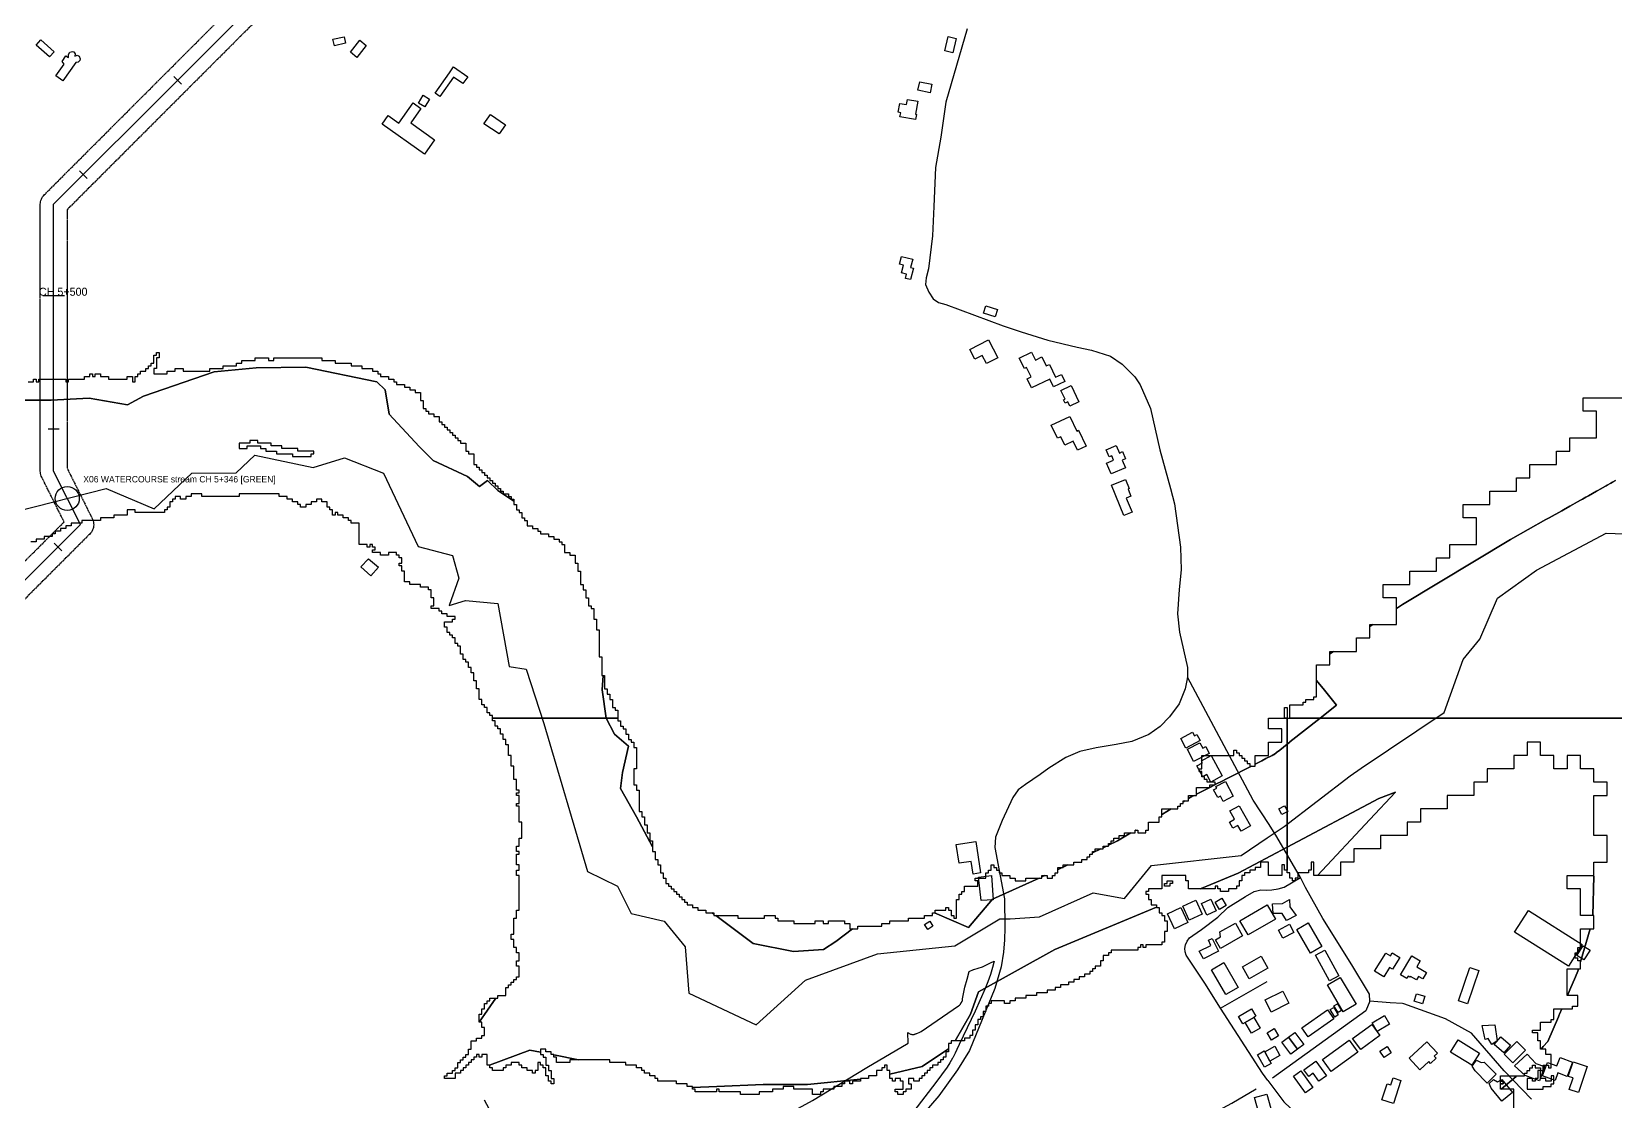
# Model space of a CAD drawing. Header units: metres. Extents: x 553506 to 563855, y 142925 to 150243.
# Drawn here: x 556059 to 557246, y 146713 to 147514 of the extents above; entities that cross this region are included whole.
import ezdxf

# ---------------------------------------------------------------- set-up
doc = ezdxf.new("R2010")
doc.units = ezdxf.units.M
doc.linetypes.add('DASHED', pattern=[1.524, 1.27, -0.254])
for name, color, linetype in [('C-ANCIENT_WOODLAND', 94, 'Continuous'), ('C-BUILDINGS', 8, 'Continuous'), ('C-FLOOD_ZONE_3', 150, 'Continuous'), ('C-ROADS', 33, 'Continuous'), ('C-WATERWAYS', 5, 'Continuous'), ('E-132KV-UGC-CHAINAGE', 7, 'Continuous'), ('E-132KV-UGC-CROSSINGS', 6, 'Continuous'), ('E-132KV-UGC-ROUTE', 1, 'Continuous'), ('E-132KV-UGC-SWATHE', 4, 'DASHED')]:
    doc.layers.add(name, color=color, linetype=linetype)

msp = doc.modelspace()

# ---------------------------------------------------------------- linework, layer by layer
at = {"layer": 'C-ANCIENT_WOODLAND'}
msp.add_lwpolyline([(556601.51, 146690.06), (556644.07, 146713.46), (556684.77, 146738.16), (556715.77, 146756.46), (556715.37, 146764.26), (556715.67, 146764.06), (556717.47, 146763.16), (556717.67, 146763.16), (556718.07, 146763.06), (556718.57, 146762.96), (556720.27, 146762.96), (556720.67, 146763.06), (556721.07, 146763.26), (556721.57, 146763.36), (556721.97, 146763.56), (556722.17, 146763.56), (556724.37, 146764.56), (556725.37, 146765.06), (556753.47, 146784.36), (556753.67, 146784.46), (556753.97, 146784.66), (556754.17, 146784.76), (556754.37, 146784.96), (556754.57, 146785.06), (556754.77, 146785.36), (556754.97, 146785.56), (556755.07, 146785.76), (556755.17, 146786.06), (556755.27, 146786.26), (556755.47, 146786.56), (556755.57, 146786.66), (556756.17, 146787.66), (556756.27, 146787.96), (556756.37, 146788.36), (556756.47, 146788.66), (556756.57, 146789.06), (556756.57, 146789.66), (556756.97, 146792.16), (556757.17, 146793.36), (556757.67, 146795.86), (556758.27, 146798.26), (556759.87, 146804.36), (556761.37, 146810.16), (556764.67, 146811.46), (556764.97, 146811.56), (556768.27, 146812.56), (556771.37, 146813.56), (556773.37, 146814.46), (556775.37, 146815.46), (556777.47, 146816.46), (556780.27, 146817.76), (556779.07, 146813.16), (556777.37, 146807.76), (556775.47, 146802.46), (556773.37, 146797.26), (556765.87, 146780.36), (556753.87, 146755.36), (556752.27, 146751.66), (556752.27, 146751.66), (556750.87, 146748.86), (556749.17, 146745.36), (556748.97, 146745.16), (556747.07, 146741.76), (556744.97, 146738.46), (556736.57, 146726.96), (556720.07, 146705.46)], dxfattribs=at)
at = {"layer": 'C-BUILDINGS'}
for points in [[(556285.4879, 147503.8366), (556284.4303, 147508.7236), (556292.7656, 147510.5131), (556293.8229, 147505.6372), (556285.4879, 147503.8366)], [(556749.1572, 147498.5548), (556743.2842, 147499.9338), (556745.829, 147510.707), (556751.7093, 147509.3172), (556749.1572, 147498.5548)], [(556065.2994, 147508.1936), (556075.3225, 147499.3051), (556071.9149, 147495.4843), (556061.8921, 147504.3617), (556065.2994, 147508.1936)], [(556082.9503, 147490.099), (556081.3917, 147491.9214), (556084.1857, 147496.3802), (556086.174, 147495.1385), (556086.036, 147497.1487), (556087.1781, 147498.9085), (556089.0388, 147499.5661), (556090.1725, 147499.3), (556091.1142, 147497.7594), (556090.9455, 147495.9513), (556092.7246, 147496.7621), (556094.1725, 147496.0493), (556094.9787, 147494.1373), (556094.6448, 147492.7025), (556093.2516, 147491.614), (556091.5448, 147491.1838), (556081.8203, 147477.5884), (556076.6395, 147481.2707), (556082.9503, 147490.099)], [(556302.3448, 147495.0897), (556297.4746, 147498.9036), (556304.5768, 147507.9009), (556309.44, 147504.0868), (556302.3448, 147495.0897)], [(556381.9188, 147475.4416), (556374.9184, 147480.3259), (556364.6859, 147465.7574), (556361.0073, 147468.3165), (556371.7358, 147483.5901), (556374.805, 147487.9573), (556385.4769, 147480.5138), (556381.9188, 147475.4416)], [(556732.123, 147468.6306), (556723.0668, 147470.5357), (556724.4178, 147476.8985), (556733.474, 147474.9934), (556732.123, 147468.6306)], [(556353.2292, 147458.0965), (556348.6345, 147460.8949), (556352.171, 147466.6786), (556356.7727, 147463.8805), (556353.2292, 147458.0965)], [(556721.269, 147452.462), (556721.9084, 147452.3591), (556721.2704, 147448.5221), (556709.5989, 147450.4365), (556710.1299, 147453.658), (556708.3522, 147453.9488), (556709.4558, 147460.6269), (556714.5289, 147459.8022), (556715.1487, 147463.5496), (556722.8851, 147462.2831), (556721.269, 147452.462)], [(556325.7653, 147451.4732), (556333.7173, 147445.8722), (556344.5035, 147461.0919), (556350.4125, 147456.9201), (556342.7165, 147446.0682), (556360.6575, 147433.4146), (556353.0086, 147422.6198), (556321.2, 147445.035), (556325.7653, 147451.4732)], [(556408.9509, 147437.6895), (556397.6787, 147445.3262), (556402.4439, 147452.316), (556413.7161, 147444.6793), (556408.9509, 147437.6895)], [(556719.6292, 147337.0868), (556717.52, 147328.5306), (556713.7653, 147329.4511), (556714.5495, 147332.6247), (556710.668, 147333.5747), (556712.1371, 147339.5071), (556709.284, 147340.2103), (556710.7026, 147345.963), (556719.1701, 147343.8841), (556717.6074, 147337.5816), (556719.6292, 147337.0868)], [(556780.8823, 147300.7145), (556772.3122, 147303.4023), (556774.0592, 147308.9314), (556782.6296, 147306.2325), (556780.8823, 147300.7145)], [(556783.0287, 147270.0177), (556774.4034, 147265.5809), (556771.1716, 147271.815), (556765.6096, 147268.9519), (556761.887, 147276.1505), (556776.0741, 147283.4615), (556783.0287, 147270.0177)], [(556815.9149, 147270.5875), (556819.1613, 147263.8752), (556821.6351, 147265.0637), (556826.277, 147255.467), (556830.6317, 147257.5699), (556833.1763, 147252.3165), (556824.8387, 147248.3001), (556822.0626, 147254.0362), (556808.2195, 147247.3699), (556804.9135, 147254.2027), (556807.9593, 147255.6646), (556804.5044, 147262.7934), (556802.8507, 147261.9973), (556799.0821, 147269.7843), (556808.2327, 147274.1927), (556811.0984, 147268.2702), (556815.9149, 147270.5875)], [(556843.8296, 147237.0491), (556837.0503, 147233.7481), (556835.4773, 147236.9499), (556833.3623, 147235.9171), (556832.1247, 147238.4391), (556833.3507, 147239.0442), (556830.1817, 147245.5139), (556837.8495, 147249.2538), (556843.8296, 147237.0491)], [(556842.145, 147215.0501), (556843.4954, 147215.7034), (556849.2146, 147203.8024), (556842.7918, 147200.7348), (556839.4917, 147207.6012), (556833.2205, 147204.6051), (556830.2269, 147210.8242), (556827.7457, 147209.6466), (556823.0272, 147219.4636), (556836.8441, 147226.0735), (556842.145, 147215.0501)], [(556874.0891, 147198.6298), (556876.4768, 147199.6599), (556878.8031, 147194.2329), (556876.2354, 147193.1417), (556878.6216, 147187.583), (556867.8686, 147182.9808), (556864.3915, 147191.0661), (556869.7403, 147193.3551), (556868.3782, 147196.5189), (556866.5491, 147195.7396), (556864.2455, 147201.1117), (556871.6652, 147204.2764), (556874.0891, 147198.6298)], [(556879.2731, 147164.8761), (556883.6643, 147154.3369), (556877.5401, 147151.7904), (556868.1091, 147174.4183), (556878.7285, 147178.8161), (556881.5732, 147171.9803), (556880.6271, 147171.5953), (556882.8152, 147166.3421), (556879.2731, 147164.8761)], [(556312.8549, 147106.7091), (556305.4392, 147113.2836), (556311.1609, 147119.412), (556318.6032, 147113.1165), (556312.8549, 147106.7091)], [(556930.3331, 146986.6475), (556932.2456, 146987.6742), (556934.7072, 146983.0861), (556924.0293, 146977.3843), (556920.107, 146984.6991), (556928.8723, 146989.3742), (556930.3331, 146986.6475)], [(556936.5723, 146977.4224), (556938.8376, 146978.5712), (556941.4873, 146973.321), (556929.8006, 146967.4549), (556925.1422, 146976.6615), (556934.5628, 146981.4011), (556936.5723, 146977.4224)], [(556935.6215, 146968.0333), (556942.8933, 146971.9283), (556951.1433, 146956.6211), (556942.6194, 146952.0535), (556939.625, 146957.6047), (556936.5705, 146955.9644), (556932.1599, 146964.1547), (556936.4664, 146966.4676), (556935.6215, 146968.0333)], [(556959.4588, 146941.4606), (556952.0605, 146937.584), (556949.9902, 146941.494), (556947.836, 146940.3709), (556944.8078, 146946.1103), (556947.2168, 146947.3637), (556946.4967, 146948.7329), (556953.6472, 146952.4794), (556959.4588, 146941.4606)], [(556972.4592, 146919.2089), (556965.4265, 146915.2656), (556963.0166, 146919.5326), (556959.208, 146917.4017), (556956.6126, 146922.0192), (556960.4073, 146924.1496), (556956.91, 146930.3643), (556963.9636, 146934.3083), (556972.4592, 146919.2089)], [(556996.022, 146927.7197), (556993.6837, 146931.9331), (556998.0021, 146934.3133), (557000.3335, 146930.0996), (556996.022, 146927.7197)], [(556762.9841, 146892.5905), (556753.8659, 146891.2216), (556751.7531, 146905.2361), (556766.565, 146907.4576), (556770.0996, 146883.9707), (556764.4129, 146883.1183), (556762.9841, 146892.5905)], [(556778.1356, 146882.079), (556779.5161, 146863.8797), (556770.6007, 146863.1958), (556768.3563, 146880.8346), (556778.1356, 146882.079)], [(556915.5006, 146842.0212), (556910.2002, 146853.2449), (556920.2508, 146857.9703), (556925.5516, 146846.7355), (556915.5006, 146842.0212)], [(556926.4722, 146848.6445), (556921.6699, 146859.1266), (556931.5041, 146863.6118), (556936.3065, 146853.1297), (556926.4722, 146848.6445)], [(556939.748, 146852.4001), (556935.7726, 146860.9931), (556942.6957, 146864.1762), (556946.6712, 146855.5832), (556939.748, 146852.4001)], [(556954.1115, 146859.461), (556949.2145, 146856.5623), (556945.9426, 146862.0383), (556950.8393, 146864.9481), (556954.1115, 146859.461)], [(556970.6554, 146837.4957), (556964.4947, 146848.0364), (556984.9892, 146859.948), (556991.1499, 146849.4073), (556970.6554, 146837.4957)], [(557006.5672, 146851.9597), (556999.5445, 146848.3728), (556996.2015, 146853.6574), (556989.4601, 146853.4514), (556988.8526, 146860.745), (556996.3597, 146861.0634), (557001.6675, 146864.0192), (557001.9356, 146858.4514), (557006.5672, 146851.9597)], [(556734.2371, 146844.0453), (556730.4501, 146841.6593), (556728.1132, 146845.3721), (556731.8936, 146847.7467), (556734.2371, 146844.0453)], [(556949.8703, 146827.3114), (556946.1343, 146833.7861), (556949.9826, 146835.996), (556949.4839, 146839.7314), (556961.0839, 146846.3852), (556966.5626, 146836.8809), (556949.8703, 146827.3114)], [(556996.7779, 146835.0217), (556993.4946, 146841.0983), (557001.6398, 146845.4763), (557004.9228, 146839.4108), (556996.7779, 146835.0217)], [(557017.4316, 146823.8777), (557007.143, 146841.5822), (557015.725, 146846.5412), (557026.0133, 146828.8478), (557017.4316, 146823.8777)], [(557210.9344, 146814.0578), (557170.5122, 146839.6101), (557180.806, 146855.8071), (557221.2285, 146830.2437), (557210.9344, 146814.0578)], [(556937.0807, 146819.5418), (556933.8209, 146825.3076), (556942.8066, 146829.6444), (556940.8427, 146833.502), (556943.5901, 146834.8992), (556948.47, 146825.3099), (556937.0807, 146819.5418)], [(556971.4846, 146804.6329), (556966.3721, 146813.5919), (556980.3253, 146821.4973), (556985.4309, 146812.5381), (556971.4846, 146804.6329)], [(557031.7757, 146803.2032), (557021.2739, 146822.3925), (557028.1451, 146826.1306), (557038.6403, 146806.93), (557031.7757, 146803.2032)], [(557077.2978, 146821.701), (557078.764, 146824.0608), (557084.3801, 146820.5931), (557078.8752, 146811.7325), (557076.7872, 146813.0154), (557072.4949, 146806.1173), (557065.5033, 146810.4334), (557073.827, 146823.8431), (557077.2978, 146821.701)], [(557099.711, 146817.9678), (557097.0715, 146813.502), (557104.3702, 146809.2066), (557101.6376, 146804.5821), (557098.476, 146806.4443), (557096.8667, 146803.7351), (557092.3735, 146806.3801), (557092.008, 146805.7568), (557090.7477, 146806.4973), (557089.7305, 146804.7745), (557084.9099, 146807.6099), (557093.2879, 146821.7558), (557099.711, 146817.9678)], [(557222.3921, 146818.7267), (557217.2347, 146822.0524), (557221.969, 146829.3537), (557227.126, 146826.039), (557222.3921, 146818.7267)], [(556953.968, 146792.7456), (556943.0828, 146811.4447), (556952.3723, 146816.8259), (556963.2644, 146798.1269), (556953.968, 146792.7456)], [(557143.7378, 146810.8112), (557135.2045, 146785.7422), (557128.4075, 146788.0385), (557136.9408, 146813.1075), (557143.7378, 146810.8112)], [(557030.168, 146799.9821), (557039.7569, 146805.6285), (557051.6274, 146785.5907), (557042.0457, 146779.9334), (557030.168, 146799.9821)], [(556987.8949, 146779.7254), (556983.3542, 146788.7352), (556996.7496, 146795.4439), (557001.2831, 146786.445), (556987.8949, 146779.7254)], [(557038.0727, 146779.2888), (557034.9284, 146784.2456), (557037.5694, 146785.9179), (557040.7137, 146780.9611), (557038.0727, 146779.2888)], [(557101.4348, 146785.8336), (557095.1955, 146787.724), (557096.9367, 146793.4423), (557103.1755, 146791.5629), (557101.4348, 146785.8336)], [(556966.7611, 146770.8771), (556963.4864, 146776.442), (556973.2687, 146782.1722), (556976.5504, 146776.6075), (556974.8381, 146775.6648), (556968.3501, 146771.7381), (556966.7611, 146770.8771)], [(556968.3501, 146771.7381), (556974.8381, 146775.6648), (556979.6829, 146767.6882), (556973.1949, 146763.7615), (556968.3501, 146771.7381)], [(557030.2433, 146781.2755), (557034.908, 146774.6178), (557015.6767, 146761.1753), (557011.005, 146767.8328), (557030.2433, 146781.2755)], [(557035.5805, 146775.9517), (557032.2062, 146781.5692), (557034.8842, 146783.1758), (557038.2584, 146777.5583), (557035.5805, 146775.9517)], [(557067.3605, 146765.237), (557063.5761, 146771.6878), (557072.8159, 146777.0899), (557076.6076, 146770.6282), (557067.3605, 146765.237)], [(556984.9437, 146764.1761), (556990.2591, 146767.3435), (556993.5235, 146761.8896), (556988.208, 146758.7222), (556984.9437, 146764.1761)], [(557012.5257, 146755.3695), (557007.766, 146751.8629), (557001.0342, 146760.9505), (557005.7799, 146764.4566), (557012.5257, 146755.3695)], [(557055.1485, 146751.6083), (557049.0146, 146759.8904), (557063.3001, 146770.4217), (557069.434, 146762.1396), (557055.1485, 146751.6083)], [(557153.3107, 146755.2554), (557150.6672, 146759.8378), (557148.299, 146759.0754), (557146.2647, 146769.5752), (557155.5875, 146770.2054), (557157.3178, 146758.216), (557153.3107, 146755.2554)], [(556987.0341, 146742.9045), (556987.9886, 146741.1863), (556982.8802, 146738.3368), (556977.6293, 146747.7034), (556982.7374, 146750.5639), (556983.1144, 146749.8965), (556987.0341, 146742.9045)], [(556994.5465, 146747.1741), (556987.0341, 146742.9045), (556983.1144, 146749.8965), (556990.5646, 146754.142), (556994.5465, 146747.1741)], [(557002.6439, 146748.0893), (556995.9121, 146757.1768), (557001.0342, 146760.9505), (557007.766, 146751.8629), (557002.6439, 146748.0893)], [(557033.0063, 146735.0272), (557026.3952, 146744.0516), (557046.4029, 146758.6309), (557053.014, 146749.6065), (557033.0063, 146735.0272)], [(557072.5733, 146745.6858), (557069.4756, 146750.4881), (557074.8387, 146753.9242), (557077.9294, 146749.1216), (557072.5733, 146745.6858)], [(557110.1528, 146746.5565), (557111.5846, 146745.0088), (557107.4357, 146741.198), (557106.0757, 146742.6811), (557099.3421, 146736.4986), (557091.4451, 146745.0385), (557104.7623, 146757.2765), (557112.5875, 146748.8012), (557110.1528, 146746.5565)], [(557138.3226, 146739.8053), (557122.4534, 146749.7373), (557128.2488, 146758.9296), (557144.1111, 146748.9974), (557138.3226, 146739.8053)], [(557162.286, 146749.186), (557155.1852, 146755.4685), (557160.2487, 146761.1548), (557167.3422, 146754.8832), (557162.286, 146749.186)], [(557169.245, 146741.597), (557162.7123, 146748.0527), (557172.101, 146757.4996), (557178.6341, 146751.0328), (557169.245, 146741.597)], [(557023.7422, 146727.8994), (557019.3776, 146733.8873), (557016.0664, 146731.4934), (557012.4101, 146736.5013), (557021.3649, 146742.9964), (557029.3928, 146732.0008), (557023.7422, 146727.8994)], [(557150.0238, 146726.4626), (557140.8937, 146735.5322), (557138.6567, 146739.17), (557142.0202, 146743.5133), (557145.2904, 146741.9884), (557147.597, 146742.2481), (557156.7201, 146733.1782), (557150.0238, 146726.4626)], [(557192.8785, 146738.9032), (557189.1322, 146728.1041), (557178.2879, 146732.1797), (557170.4665, 146739.3862), (557179.876, 146748.1548), (557186.5132, 146741.2571), (557192.8785, 146738.9032)], [(557204.5207, 146745.5476), (557213.8137, 146742.1258), (557209.8804, 146731.4991), (557202.9709, 146734.0367), (557200.9304, 146728.5096), (557191.4607, 146731.9928), (557195.1616, 146741.9892), (557202.2411, 146739.3788), (557204.5207, 146745.5476)], [(557218.2917, 146719.4136), (557211.4327, 146721.6746), (557214.2878, 146730.2872), (557210.6994, 146731.4685), (557214.3358, 146742.4312), (557224.7905, 146738.9781), (557218.2917, 146719.4136)], [(557013.7788, 146719.1697), (557004.6328, 146731.745), (557010.0852, 146735.6957), (557019.2312, 146723.1204), (557013.7788, 146719.1697)], [(557079.7002, 146711.1012), (557070.923, 146713.8936), (557074.7981, 146725.9764), (557077.6367, 146725.0726), (557079.3094, 146730.2879), (557085.2409, 146728.3992), (557079.7002, 146711.1012)], [(557160.9001, 146712.8832), (557152.9246, 146722.6114), (557151.4285, 146726.2607), (557154.7433, 146729.2224), (557157.7552, 146727.4559), (557160.8863, 146729.1098), (557168.8617, 146719.3816), (557160.9001, 146712.8832)], [(556987.6348, 146707.4527), (556978.4049, 146704.9225), (556975.4543, 146715.6726), (556984.6841, 146718.2028), (556987.6348, 146707.4527)]]:
    msp.add_lwpolyline(points, close=True, dxfattribs=at)
at = {"layer": 'C-FLOOD_ZONE_3'}
for points in [[(556056, 147252), (556060, 147252), (556060, 147254), (556062, 147254), (556062, 147252), (556064, 147252), (556064, 147254), (556084, 147254), (556084, 147252), (556086, 147252), (556086, 147252), (556086, 147254), (556098, 147254), (556098, 147256), (556102, 147256), (556102, 147258), (556104, 147258), (556104, 147256), (556106, 147256), (556106, 147258), (556110, 147258), (556110, 147256), (556116, 147256), (556116, 147254), (556130, 147254), (556130, 147256), (556132, 147256), (556134, 147256), (556134, 147252), (556136, 147252), (556136, 147256), (556138, 147256), (556138, 147258), (556140, 147258), (556140, 147260), (556142, 147260), (556144, 147260), (556144, 147262), (556146, 147262), (556146, 147264), (556148, 147264), (556148, 147266), (556150, 147266), (556150, 147268), (556150, 147272), (556152, 147272), (556152, 147274), (556154, 147274), (556154, 147270), (556152, 147270), (556152, 147268), (556152, 147266), (556152, 147264), (556152, 147262), (556150, 147262), (556150, 147258), (556160, 147258), (556160, 147260), (556166, 147260), (556166, 147262), (556172, 147262), (556172, 147260), (556192, 147260), (556192, 147262), (556198, 147262), (556202, 147262), (556202, 147264), (556204, 147264), (556212, 147264), (556212, 147266), (556216, 147266), (556216, 147268), (556226, 147268), (556226, 147270), (556236, 147270), (556236, 147268), (556240, 147268), (556240, 147270), (556262, 147270), (556276, 147270), (556276, 147268), (556278, 147268), (556286, 147268), (556286, 147266), (556290, 147266), (556298, 147266), (556298, 147264), (556302, 147264), (556306, 147264), (556306, 147262), (556314, 147262), (556314, 147260), (556318, 147260), (556318, 147258), (556320, 147258), (556320, 147256), (556324, 147256), (556326, 147256), (556326, 147254), (556328, 147254), (556330, 147254), (556330, 147252), (556332, 147252), (556332, 147250), (556338, 147250), (556338, 147248), (556342, 147248), (556342, 147246), (556346, 147246), (556346, 147244), (556350, 147244), (556350, 147238), (556352, 147238), (556352, 147236), (556352, 147232), (556354, 147232), (556354, 147230), (556356, 147230), (556356, 147228), (556360, 147228), (556360, 147226), (556362, 147226), (556364, 147226), (556364, 147224), (556364, 147222), (556366, 147222), (556366, 147220), (556368, 147220), (556368, 147218), (556370, 147218), (556370, 147216), (556372, 147216), (556372, 147214), (556374, 147214), (556374, 147212), (556376, 147212), (556376, 147210), (556378, 147210), (556378, 147208), (556380, 147208), (556380, 147206), (556382, 147206), (556384, 147206), (556384, 147204), (556384, 147200), (556386, 147200), (556386, 147198), (556390, 147198), (556390, 147192), (556390, 147190), (556392, 147190), (556392, 147188), (556394, 147188), (556394, 147186), (556396, 147186), (556396, 147184), (556398, 147184), (556398, 147182), (556400, 147182), (556400, 147180), (556402, 147180), (556402, 147178), (556404, 147178), (556404, 147176), (556406, 147176), (556406, 147174), (556408, 147174), (556408, 147172), (556410, 147172), (556410, 147170), (556412, 147170), (556412, 147168), (556416, 147168), (556416, 147166), (556418, 147166), (556418, 147164), (556420, 147164), (556420, 147162.6198), (556407.94, 147170.42), (556400.4, 147177.97), (556394.37, 147173.44), (556385.32, 147180.99), (556359.67, 147193.06), (556349.11, 147203.61), (556326.48, 147227.76), (556323.46, 147245.85), (556317.43, 147251.89), (556264.17, 147262.94), (556226.91, 147262.45), (556195.24, 147259.44), (556142.44, 147241.33), (556130.47, 147234.66), (556101.71, 147239.82), (556073.04, 147238.31), (556032.31, 147238.31)], [(556032.31, 147238.31), (556073.04, 147238.31), (556101.71, 147239.82), (556130.47, 147234.66), (556142.44, 147241.33), (556195.24, 147259.44), (556226.91, 147262.45), (556264.17, 147262.94), (556317.43, 147251.89), (556323.46, 147245.85), (556326.48, 147227.76), (556349.11, 147203.61), (556359.67, 147193.06), (556385.32, 147180.99), (556394.37, 147173.44), (556400.4, 147177.97), (556407.94, 147170.42), (556420, 147162.6198), (556420, 147160), (556422, 147160), (556422, 147156), (556424, 147156), (556424, 147156), (556424, 147154), (556426, 147154), (556426, 147150), (556428, 147150), (556428, 147148), (556430, 147148), (556430, 147144), (556434, 147144), (556434, 147142), (556436, 147142), (556438, 147142), (556438, 147140), (556440, 147140), (556440, 147138), (556442, 147138), (556446, 147138), (556446, 147136), (556450, 147136), (556450, 147134), (556452, 147134), (556454, 147134), (556454, 147132), (556456, 147132), (556456, 147130), (556458, 147130), (556458, 147124), (556462, 147124), (556462, 147122), (556466, 147122), (556466, 147116), (556468, 147116), (556468, 147110), (556470, 147110), (556470, 147100), (556472, 147100), (556472, 147096), (556474, 147096), (556474, 147090), (556476, 147090), (556476, 147086), (556476, 147084), (556478, 147084), (556478, 147082), (556480, 147082), (556480, 147076), (556480, 147074), (556482, 147074), (556482, 147068), (556482, 147066), (556484, 147066), (556484, 147062), (556484, 147046), (556486, 147046), (556486, 147032), (556486.9432, 147032), (556486.4, 147021.07), (556489.3943, 147000), (556404, 147000), (556404, 147002), (556402, 147002), (556402, 147004), (556400, 147004), (556400, 147008), (556398, 147008), (556398, 147010), (556396, 147010), (556396, 147014), (556394, 147014), (556394, 147022), (556392, 147022), (556392, 147028), (556390, 147028), (556390, 147034), (556388, 147034), (556388, 147038), (556386, 147038), (556386, 147042), (556384, 147042), (556384, 147044), (556382, 147044), (556382, 147048), (556380, 147048), (556380, 147054), (556378, 147054), (556378, 147056), (556376, 147056), (556376, 147060), (556374, 147060), (556374, 147062), (556372, 147062), (556372, 147064), (556370, 147064), (556370, 147068), (556368, 147068), (556368, 147072), (556374, 147072), (556374, 147074), (556376, 147074), (556376, 147076), (556370, 147076), (556370, 147078), (556366, 147078), (556366, 147080), (556364, 147080), (556364, 147082), (556358, 147082), (556358, 147084), (556360, 147084), (556360, 147090), (556358, 147090), (556358, 147096), (556356, 147096), (556356, 147098), (556350, 147098), (556350, 147100), (556342, 147100), (556342, 147102), (556338, 147102), (556338, 147110), (556336, 147110), (556336, 147114), (556334, 147114), (556334, 147116), (556336, 147116), (556336, 147120), (556334, 147120), (556334, 147122), (556332, 147122), (556332, 147124), (556326, 147124), (556326, 147122), (556320, 147122), (556320, 147124), (556314, 147124), (556314, 147126), (556316, 147126), (556316, 147128), (556314, 147128), (556314, 147130), (556312, 147130), (556312, 147128), (556310, 147128), (556310, 147130), (556304, 147130), (556304, 147134), (556304, 147140), (556304, 147146), (556298, 147146), (556298, 147148), (556296, 147148), (556296, 147150), (556292, 147150), (556292, 147152), (556288, 147152), (556288, 147154), (556286, 147154), (556286, 147152), (556284, 147152), (556284, 147156), (556282, 147156), (556282, 147158), (556280, 147158), (556280, 147162), (556276, 147162), (556276, 147164), (556272, 147164), (556272, 147162), (556268, 147162), (556268, 147160), (556264, 147160), (556264, 147158), (556260, 147158), (556260, 147160), (556258, 147160), (556258, 147162), (556254, 147162), (556254, 147164), (556250, 147164), (556250, 147166), (556244, 147166), (556244, 147168), (556214, 147168), (556214, 147166), (556186, 147166), (556186, 147168), (556178, 147168), (556178, 147166), (556174, 147166), (556174, 147164), (556172, 147164), (556170, 147164), (556170, 147166), (556166, 147166), (556166, 147164), (556164, 147164), (556164, 147162), (556162, 147162), (556162, 147160), (556162, 147158), (556160, 147158), (556160, 147156), (556158, 147156), (556158, 147154), (556142, 147154), (556138, 147154), (556136, 147154), (556136, 147156), (556134, 147156), (556132, 147156), (556130, 147156), (556130, 147152), (556128, 147152), (556120, 147152), (556120, 147150), (556110, 147150), (556110, 147148), (556096, 147148), (556096, 147146), (556088, 147146), (556088, 147144), (556084, 147144), (556084, 147142), (556080, 147142), (556080, 147140), (556076, 147140), (556076, 147138), (556074, 147138), (556074, 147136), (556068, 147136), (556068, 147134), (556062, 147134), (556062, 147132), (556058, 147132)], [(557246.15, 147177.96), (557244, 147176.7527), (557242.6596, 147176), (557240, 147174.5066), (557239.0979, 147174), (557236, 147172.2604), (557235.5362, 147172), (557232, 147170.0143), (557231.9745, 147170), (557226, 147166.6451), (557224.8511, 147166), (557224, 147165.5221), (557221.2895, 147164), (557220, 147163.2759), (557217.7278, 147162), (557216, 147161.0298), (557214.1661, 147160), (557212, 147158.7837), (557207.0427, 147156), (557206, 147155.4145), (557196.3577, 147150), (557194, 147148.6761), (557167.33, 147133.7), (557086.49, 147085.19), (557082, 147082.142), (557082, 147090), (557082, 147090), (557072, 147090), (557072, 147100), (557092, 147100), (557092, 147110), (557112, 147110), (557112, 147120), (557122, 147120), (557122, 147130), (557142, 147130), (557142, 147150), (557132, 147150), (557132, 147160), (557152, 147160), (557152, 147170), (557172, 147170), (557172, 147180), (557182, 147180), (557182, 147190), (557202, 147190), (557202, 147200), (557212, 147200), (557212, 147210), (557232, 147210), (557232, 147230), (557222, 147230), (557222, 147240), (557252, 147240)], [(557252, 147000), (557222, 147000), (557220, 147000), (557218.4552, 147000), (557206, 147000), (557204, 147000), (557196.6373, 147000), (557190, 147000), (557188, 147000), (557157.2838, 147000), (557044.9891, 147000), (557044.9891, 147000), (557024.7077, 147000), (557037.0374, 147009.7356), (557028, 147020.8004), (557022, 147028.1464), (557022, 147040), (557032, 147040), (557032, 147048.1999), (557034.6517, 147050), (557052, 147050), (557052, 147060), (557062, 147060), (557062, 147068.5652), (557064.1136, 147070), (557082, 147070), (557082, 147082.142), (557086.49, 147085.19), (557167.33, 147133.7), (557194, 147148.6761), (557196.3577, 147150), (557206, 147155.4145), (557207.0427, 147156), (557212, 147158.7837), (557214.1661, 147160), (557216, 147161.0298), (557217.7278, 147162), (557220, 147163.2759), (557221.2895, 147164), (557224, 147165.5221), (557224.8511, 147166), (557226, 147166.6451), (557231.9745, 147170), (557232, 147170.0143), (557235.5362, 147172), (557236, 147172.2604), (557239.0979, 147174), (557240, 147174.5066), (557242.6596, 147176), (557244, 147176.7527), (557246.15, 147177.96)], [(557170, 146702), (557170, 146722), (557160.515, 146722), (557171.72, 146731.48), (557172.1922, 146732), (557178, 146732), (557178, 146734), (557180, 146734), (557180, 146736), (557182, 146736), (557182, 146738), (557184, 146738), (557184, 146740), (557186, 146740), (557186, 146738), (557190, 146738), (557190, 146736), (557192, 146736), (557192, 146740), (557196, 146740), (557196, 146738), (557198, 146738), (557198, 146744), (557198, 146748), (557194, 146748), (557194, 146752), (557192, 146752), (557190.3531, 146752), (557192, 146753.8137), (557195.42, 146757.58), (557203.3093, 146776), (557204, 146777.6127), (557204.1659, 146778), (557205.8791, 146782), (557210, 146782), (557214, 146782), (557214, 146784), (557218, 146784), (557218, 146792), (557214, 146792), (557210.1621, 146792), (557212, 146796.2912), (557216.1583, 146806), (557217.97, 146810.23), (557218.4744, 146812), (557220, 146812), (557220, 146817.354), (557227.0229, 146842), (557230, 146842), (557230, 146852), (557229.227, 146852), (557229.8, 146881.63), (557229.6665, 146882), (557230, 146882), (557230, 146892), (557240, 146892), (557240, 146912), (557230, 146912), (557230, 146942), (557240, 146942), (557240, 146952), (557230, 146952), (557230, 146962), (557220, 146962), (557220, 146972), (557210, 146972), (557210, 146962), (557200, 146962), (557200, 146972), (557190, 146972), (557190, 146982), (557180, 146982), (557180, 146972), (557170, 146972), (557170, 146962), (557150, 146962), (557150, 146952), (557140, 146952), (557140, 146942), (557120, 146942), (557120, 146932), (557100, 146932), (557100, 146922), (557090, 146922), (557090, 146912), (557070, 146912), (557070, 146902), (557050, 146902), (557050, 146892), (557040, 146892), (557040, 146882), (557022.6532, 146882), (557061.9541, 146924), (557081.1763, 146944.5422), (557068.7, 146939.61), (557000, 146903.2953), (557000, 146978), (557000, 146980.4907), (557001.9114, 146982), (557002, 146982.0699), (557024.7077, 147000), (557044.9891, 147000), (557157.2838, 147000), (557188, 147000), (557196.6373, 147000), (557204, 147000), (557218.4552, 147000), (557222, 147000), (557252, 147000)]]:
    msp.add_lwpolyline(points, dxfattribs=at)
for points in [[(556242, 147200), (556242, 147198), (556254, 147198), (556254, 147196), (556268, 147196), (556268, 147198), (556270, 147198), (556270, 147200), (556258, 147200), (556258, 147202), (556246, 147202), (556246, 147204), (556238, 147204), (556238, 147206), (556228, 147206), (556228, 147208), (556222, 147208), (556222, 147206), (556214, 147206), (556214, 147202), (556220, 147202), (556220, 147204), (556230, 147204), (556230, 147202), (556234, 147202), (556234, 147200), (556242, 147200)], [(557062, 147070), (557064.1136, 147070), (557062, 147068.5652), (557062, 147070)], [(557032, 147050), (557034.6517, 147050), (557032, 147048.1999), (557032, 147050)], [(556498, 147000), (556489.3943, 147000), (556486.4, 147021.07), (556486.9432, 147032), (556488, 147032), (556488, 147022), (556490, 147022), (556490, 147018), (556492, 147018), (556492, 147014), (556494, 147014), (556494, 147008), (556496, 147008), (556496, 147006), (556498, 147006), (556498, 147000)], [(557020, 147016), (557022, 147016), (557022, 147020), (557022, 147028.1464), (557028, 147020.8004), (557037.0374, 147009.7356), (557024.7077, 147000), (557018, 147000), (557002, 147000), (557002, 147010), (557012, 147010), (557012, 147012), (557014, 147012), (557014, 147014), (557020, 147014), (557020, 147016)], [(556686, 146732), (556686, 146730), (556680, 146730), (556680, 146729.3182), (556640.26, 146725.4), (556607.08, 146725.4), (556572.38, 146723.89), (556554, 146723.2329), (556554, 146724), (556550, 146724), (556550, 146726), (556542, 146726), (556542, 146728), (556528, 146728), (556528, 146730), (556526, 146730), (556526, 146732), (556522, 146732), (556522, 146734), (556518, 146734), (556518, 146736), (556516, 146736), (556516, 146738), (556512, 146738), (556512, 146740), (556504, 146740), (556504, 146742), (556492, 146742), (556492, 146744), (556468.66, 146744), (556450, 146747.5912), (556450, 146748), (556448, 146748), (556448, 146750), (556444, 146750), (556444, 146752), (556440, 146752), (556440, 146749.5158), (556432.08, 146751.04), (556401.6971, 146740), (556400, 146740), (556400, 146748), (556396, 146748), (556396, 146746), (556394, 146746), (556394, 146748), (556392, 146748), (556392, 146746), (556390, 146746), (556390, 146744), (556388, 146744), (556388, 146742), (556386, 146742), (556386, 146740), (556384, 146740), (556384, 146738), (556382, 146738), (556382, 146736), (556380, 146736), (556380, 146734), (556376, 146734), (556376, 146730), (556374, 146730), (556372, 146730), (556370, 146730), (556368, 146730), (556368, 146732), (556370, 146732), (556370, 146734), (556374, 146734), (556374, 146736), (556376, 146736), (556376, 146738), (556378, 146738), (556378, 146742), (556380, 146742), (556380, 146744), (556382, 146744), (556382, 146746), (556384, 146746), (556384, 146748), (556386, 146748), (556386, 146752), (556388, 146752), (556388, 146758), (556392, 146758), (556392, 146760), (556396, 146760), (556396, 146762), (556398, 146762), (556398, 146768), (556396, 146768), (556396, 146772), (556394, 146772), (556394, 146772.2003), (556406.6792, 146790), (556408, 146790), (556408, 146792), (556414, 146792), (556414, 146798), (556416, 146798), (556416, 146800), (556418, 146800), (556418, 146802), (556420, 146802), (556420, 146804), (556422, 146804), (556422, 146806), (556424, 146806), (556424, 146814), (556422, 146814), (556422, 146818), (556424, 146818), (556424, 146824), (556422, 146824), (556422, 146828), (556420, 146828), (556420, 146834), (556418, 146834), (556418, 146838), (556420, 146838), (556420, 146850), (556422, 146850), (556422, 146856), (556424, 146856), (556424, 146882), (556422, 146882), (556422, 146886), (556424, 146886), (556424, 146890), (556422, 146890), (556422, 146898), (556424, 146898), (556424, 146900), (556422, 146900), (556422, 146904), (556424, 146904), (556424, 146910), (556426, 146910), (556426, 146922), (556424, 146922), (556424, 146934), (556422, 146934), (556422, 146936), (556424, 146936), (556424, 146942), (556422, 146942), (556422, 146944), (556424, 146944), (556424, 146946), (556422, 146946), (556422, 146954), (556420, 146954), (556420, 146964), (556418, 146964), (556418, 146972), (556416, 146972), (556416, 146980), (556414, 146980), (556414, 146984), (556412, 146984), (556412, 146988), (556410, 146988), (556410, 146992), (556408, 146992), (556408, 146994), (556406, 146994), (556406, 146998), (556404, 146998), (556404, 147000), (556489.3943, 147000), (556489.4, 146999.96), (556495.44, 146987.88), (556506, 146978.84), (556501.48, 146959.22), (556499.97, 146947.16), (556512.04, 146926.03), (556524, 146903.6161), (556524, 146900), (556526, 146900), (556526, 146894), (556528, 146894), (556528, 146890), (556530, 146890), (556530, 146884), (556532, 146884), (556532, 146880), (556534, 146880), (556534, 146876), (556536, 146876), (556536, 146874), (556538, 146874), (556538, 146872), (556540, 146872), (556540, 146870), (556542, 146870), (556542, 146868), (556544, 146868), (556544, 146866), (556546, 146866), (556546, 146864), (556548, 146864), (556548, 146862), (556550, 146862), (556550, 146860), (556554, 146860), (556554, 146858), (556558, 146858), (556558, 146856), (556564, 146856), (556564, 146854), (556568.8633, 146854), (556570, 146853.1475), (556570, 146852), (556571.53, 146852), (556599.53, 146831), (556629.7, 146824.96), (556652.34, 146826.47), (556661.39, 146832.51), (556674.048, 146842), (556678, 146842), (556678, 146844), (556696, 146844), (556696, 146846), (556702, 146846), (556702, 146848), (556716, 146848), (556716, 146850), (556728, 146850), (556728, 146852), (556734, 146852), (556734, 146854), (556735.4352, 146854), (556760.96, 146843.07), (556779.05, 146864.18), (556813.8568, 146880), (556816, 146880), (556816, 146880.9741), (556818.2571, 146882), (556820, 146882), (556820, 146880), (556824, 146880), (556824, 146882), (556826, 146882), (556826, 146884), (556828, 146884), (556828, 146886.4282), (556828.84, 146886.81), (556831.3039, 146888), (556832, 146888), (556832, 146888.3362), (556835.4449, 146890), (556840, 146890), (556840, 146892), (556846, 146892), (556846, 146894), (556850, 146894), (556850, 146896), (556852, 146896), (556852, 146897.9956), (556852.0091, 146898), (556854, 146898), (556854, 146898.9616), (556860.2911, 146902), (556862, 146902), (556862, 146902.8253), (556864.4322, 146904), (556866, 146904), (556866, 146904.7572), (556872.59, 146907.94), (556882.7831, 146914), (556886, 146914), (556886, 146915.9125), (556886.1472, 146916), (556888, 146916), (556888, 146914), (556894, 146914), (556894, 146916), (556896, 146916), (556896, 146921.8576), (556896.2394, 146922), (556902, 146922), (556904, 146922), (556904, 146926), (556906, 146926), (556906, 146927.8028), (556906.3317, 146928), (556913.0598, 146932), (556916, 146932), (556918, 146932), (556918, 146934), (556920, 146934), (556920, 146936), (556922, 146936), (556922, 146937.3151), (556923.152, 146938), (556926, 146938), (556926, 146939.6932), (556928.4, 146941.12), (556930.1183, 146942), (556932, 146942), (556932, 146942.9636), (556941.8342, 146948), (556942, 146948), (556942, 146948.0849), (556945.7395, 146950), (556946, 146950), (556946, 146950.1334), (556948, 146951.1576), (556949.6448, 146952), (556956, 146955.2546), (556973.0767, 146964), (556976, 146964), (556976, 146965.4971), (556980, 146967.5456), (556980.8873, 146968), (556984, 146969.5941), (556988.6979, 146972), (556990, 146972.6668), (556990.26, 146972.8), (556991.7798, 146974), (556992, 146974.1739), (556994.3127, 146976), (557000, 146980.4907), (557000, 146978), (557000, 146903.2953), (556963.1, 146883.79), (556939.6532, 146874), (556936, 146872.4746), (556934.8632, 146872), (556928, 146872), (556926, 146872), (556926, 146876), (556926, 146878), (556924, 146878), (556924, 146882), (556916, 146882), (556914, 146882), (556906, 146882), (556906, 146872), (556898, 146872), (556896, 146872), (556896, 146870), (556894, 146870), (556894, 146868), (556896, 146868), (556896, 146864), (556898, 146864), (556898, 146860), (556902, 146860), (556902, 146858.2783), (556825.82, 146826.47), (556768.49, 146794.79), (556762.46, 146778.19), (556751.0974, 146758), (556748, 146758), (556748, 146756), (556746, 146756), (556746, 146752.1408), (556726.25, 146738.98), (556702, 146733.0923), (556702, 146736), (556700, 146736), (556700, 146740), (556698, 146740), (556698, 146738), (556696, 146738), (556696, 146736), (556692, 146736), (556692, 146732), (556686, 146732)], [(556516, 146930), (556516, 146926), (556518, 146926), (556518, 146920), (556520, 146920), (556520, 146914), (556522, 146914), (556522, 146908), (556524, 146908), (556524, 146903.6161), (556512.04, 146926.03), (556499.97, 146947.16), (556501.48, 146959.22), (556506, 146978.84), (556495.44, 146987.88), (556489.4, 146999.96), (556489.3943, 147000), (556498, 147000), (556498, 146998), (556500, 146998), (556500, 146994), (556502, 146994), (556502, 146992), (556504, 146992), (556504, 146990), (556504, 146988), (556506, 146988), (556506, 146984), (556508, 146984), (556508, 146982), (556510, 146982), (556510, 146978), (556512, 146978), (556512, 146962), (556510, 146962), (556510, 146950), (556512, 146950), (556512, 146946), (556514, 146946), (556514, 146930), (556516, 146930)], [(556986, 146982), (556996, 146982), (556996, 146992), (556986, 146992), (556986, 147000), (557000, 147000), (557000, 146980.4907), (556994.3127, 146976), (556992, 146974.1739), (556991.7798, 146974), (556990.26, 146972.8), (556990, 146972.6668), (556988.6979, 146972), (556984, 146969.5941), (556980.8873, 146968), (556980, 146967.5456), (556976, 146965.4971), (556976, 146972), (556984, 146972), (556986, 146972), (556986, 146982)], [(557000, 147000), (556998, 147000), (556998, 147008), (557000, 147008), (557000, 147000)], [(557024.7077, 147000), (557002, 146982.0699), (557001.9114, 146982), (557000, 146980.4907), (557000, 146982), (557000, 146992), (557000, 147000), (557016, 147000), (557018, 147000), (557024.7077, 147000)], [(556938, 146956), (556936, 146956), (556936, 146960), (556934, 146960), (556934, 146962), (556936, 146962), (556936, 146972), (556960, 146972), (556960, 146976), (556962, 146976), (556962, 146974), (556964, 146974), (556964, 146972), (556966, 146972), (556966, 146970), (556968, 146970), (556968, 146968), (556970, 146968), (556970, 146966), (556972, 146966), (556972, 146964), (556973.0767, 146964), (556956, 146955.2546), (556949.6448, 146952), (556948, 146951.1576), (556946, 146950.1334), (556946, 146952), (556940, 146952), (556940, 146954), (556938, 146954), (556938, 146956)], [(556928.4, 146941.12), (556926, 146939.6932), (556926, 146942), (556930.1183, 146942), (556928.4, 146941.12)], [(556932, 146948), (556941.8342, 146948), (556932, 146942.9636), (556932, 146948)], [(556942, 146948.0849), (556942, 146950), (556945.7395, 146950), (556942, 146948.0849)], [(557016, 146886), (557016, 146884), (557008, 146884), (557008, 146880), (557006, 146880), (557006, 146878), (557004, 146878), (557004, 146880), (557002, 146880), (557002, 146884), (557000, 146884), (557000, 146886), (557000, 146903.2953), (557068.7, 146939.61), (557081.1763, 146944.5422), (557061.9541, 146924), (557022.6532, 146882), (557020, 146882), (557020, 146892), (557018, 146892), (557018, 146886), (557016, 146886)], [(556906, 146932), (556913.0598, 146932), (556906.3317, 146928), (556906, 146927.8028), (556906, 146928), (556906, 146932)], [(556922, 146937.3151), (556922, 146938), (556923.152, 146938), (556922, 146937.3151)], [(556896, 146922), (556896.2394, 146922), (556896, 146921.8576), (556896, 146922)], [(556866, 146904.7572), (556866, 146906), (556868, 146906), (556868, 146908), (556870, 146908), (556870, 146910), (556874, 146910), (556874, 146912), (556878, 146912), (556878, 146914), (556882.7831, 146914), (556872.59, 146907.94), (556866, 146904.7572)], [(556886, 146916), (556886.1472, 146916), (556886, 146915.9125), (556886, 146916)], [(556852, 146898), (556852.0091, 146898), (556852, 146897.9956), (556852, 146898)], [(556860.2911, 146902), (556854, 146898.9616), (556854, 146900), (556856, 146900), (556856, 146902), (556860.2911, 146902)], [(556862, 146902.8253), (556862, 146904), (556864.4322, 146904), (556862, 146902.8253)], [(556998, 146890), (556996, 146890), (556996, 146882), (556986, 146882), (556986, 146892), (556980, 146892), (556980, 146888), (556976, 146888), (556976, 146886), (556972, 146886), (556972, 146884), (556968, 146884), (556968, 146882), (556966, 146882), (556966, 146878), (556964, 146878), (556964, 146874), (556962, 146874), (556962, 146872), (556956, 146872), (556956, 146870), (556950, 146870), (556950, 146872), (556948, 146872), (556948, 146874), (556946, 146874), (556946, 146872), (556936, 146872), (556934.8632, 146872), (556936, 146872.4746), (556939.6532, 146874), (556963.1, 146883.79), (557000, 146903.2953), (557000, 146886), (556998, 146886), (556998, 146890)], [(556774, 146884), (556776, 146884), (556776, 146886), (556778, 146886), (556778, 146890), (556780, 146890), (556780, 146888), (556782, 146888), (556782, 146886), (556784, 146886), (556784, 146884), (556786, 146884), (556786, 146882), (556792, 146882), (556792, 146880), (556796, 146880), (556796, 146878), (556804, 146878), (556804, 146880), (556813.8568, 146880), (556779.05, 146864.18), (556760.96, 146843.07), (556735.4352, 146854), (556736, 146854), (556736, 146856), (556744, 146856), (556744, 146858), (556746, 146858), (556746, 146856), (556748, 146856), (556748, 146852), (556750, 146852), (556750, 146850), (556752, 146850), (556752, 146864), (556754, 146864), (556754, 146868), (556756, 146868), (556756, 146870), (556758, 146870), (556758, 146874), (556768, 146874), (556768, 146878), (556766, 146878), (556766, 146880), (556774, 146880), (556774, 146884)], [(556816, 146880.9741), (556816, 146882), (556818.2571, 146882), (556816, 146880.9741)], [(556828, 146886.4282), (556828, 146888), (556831.3039, 146888), (556828.84, 146886.81), (556828, 146886.4282)], [(556832, 146890), (556835.4449, 146890), (556832, 146888.3362), (556832, 146890)], [(557229.227, 146852), (557220, 146852), (557220, 146872), (557210, 146872), (557210, 146882), (557229.6665, 146882), (557229.8, 146881.63), (557229.227, 146852)], [(556910, 146878), (556914, 146878), (556914, 146876), (556912, 146876), (556912, 146874), (556908, 146874), (556908, 146876), (556910, 146876), (556910, 146878)], [(556866, 146824), (556866, 146822), (556862, 146822), (556862, 146818), (556860, 146818), (556860, 146814), (556856, 146814), (556856, 146812), (556854, 146812), (556854, 146810), (556852, 146810), (556852, 146808), (556848, 146808), (556848, 146806), (556844, 146806), (556844, 146804), (556840, 146804), (556840, 146802), (556836, 146802), (556836, 146800), (556830, 146800), (556830, 146798), (556826, 146798), (556826, 146796), (556820, 146796), (556820, 146794), (556812, 146794), (556812, 146792), (556804, 146792), (556804, 146790), (556796, 146790), (556796, 146788), (556792, 146788), (556792, 146786), (556788, 146786), (556788, 146788), (556778, 146788), (556778, 146786), (556776, 146786), (556776, 146784), (556774, 146784), (556774, 146780), (556772, 146780), (556772, 146776), (556770, 146776), (556770, 146774), (556768, 146774), (556768, 146770), (556766, 146770), (556766, 146766), (556764, 146766), (556764, 146764), (556764, 146762), (556762, 146762), (556762, 146760), (556758, 146760), (556758, 146758), (556751.0974, 146758), (556762.46, 146778.19), (556768.49, 146794.79), (556825.82, 146826.47), (556902, 146858.2783), (556902, 146858), (556904, 146858), (556904, 146854), (556906, 146854), (556906, 146852), (556908, 146852), (556908, 146848), (556910, 146848), (556910, 146840), (556908, 146840), (556908, 146832), (556906, 146832), (556906, 146830), (556894, 146830), (556894, 146828), (556892, 146828), (556892, 146830), (556890, 146830), (556890, 146828), (556888, 146828), (556888, 146826), (556868, 146826), (556868, 146824), (556866, 146824)], [(556570, 146854), (556570, 146853.1475), (556568.8633, 146854), (556570, 146854)], [(556599.53, 146831), (556571.53, 146852), (556588, 146852), (556588, 146850), (556608, 146850), (556608, 146852), (556616, 146852), (556616, 146850), (556618, 146850), (556618, 146848), (556630, 146848), (556630, 146846), (556646, 146846), (556646, 146848), (556652, 146848), (556652, 146846), (556656, 146846), (556656, 146848), (556668, 146848), (556668, 146846), (556672, 146846), (556672, 146842), (556674.048, 146842), (556661.39, 146832.51), (556652.34, 146826.47), (556629.7, 146824.96), (556599.53, 146831)], [(557220, 146828), (557220, 146842), (557227.0229, 146842), (557220, 146817.354), (557220, 146818), (557218, 146818), (557218, 146820), (557216, 146820), (557216, 146824), (557218, 146824), (557218, 146828), (557220, 146828)], [(557210.1621, 146792), (557210, 146792), (557210, 146798), (557210, 146804), (557210, 146812), (557218.4744, 146812), (557217.97, 146810.23), (557216.1583, 146806), (557212, 146796.2912), (557210.1621, 146792)], [(556396, 146778), (556396, 146782), (556398, 146782), (556398, 146786), (556400, 146786), (556400, 146788), (556402, 146788), (556402, 146790), (556406.6792, 146790), (556394, 146772.2003), (556394, 146778), (556396, 146778)], [(557184, 146764), (557184, 146766), (557190, 146766), (557190, 146768), (557190, 146772), (557194, 146772), (557198, 146772), (557198, 146774), (557200, 146774), (557200, 146782), (557205.8791, 146782), (557204.1659, 146778), (557204, 146777.6127), (557203.3093, 146776), (557195.42, 146757.58), (557192, 146753.8137), (557190.3531, 146752), (557190, 146752), (557190, 146756), (557190, 146758), (557188, 146758), (557188, 146764), (557184, 146764)], [(556438, 146742), (556438, 146736), (556436, 146736), (556436, 146734), (556434, 146734), (556434, 146736), (556430, 146736), (556430, 146738), (556426, 146738), (556426, 146740), (556424, 146740), (556424, 146742), (556418, 146742), (556418, 146740), (556414, 146740), (556414, 146738), (556412, 146738), (556412, 146736), (556404, 146736), (556404, 146738), (556402, 146738), (556402, 146740), (556401.6971, 146740), (556432.08, 146751.04), (556440, 146749.5158), (556440, 146748), (556442, 146748), (556442, 146746), (556444, 146746), (556444, 146740), (556446, 146740), (556446, 146736), (556448, 146736), (556448, 146734), (556448, 146732), (556448, 146730), (556450, 146730), (556450, 146726), (556448, 146726), (556448, 146728), (556446, 146728), (556446, 146732), (556444, 146732), (556444, 146738), (556442, 146738), (556442, 146740), (556440, 146740), (556440, 146742), (556438, 146742)], [(556722, 146728), (556720, 146728), (556720, 146730), (556716, 146730), (556716, 146726), (556718, 146726), (556718, 146722), (556714, 146722), (556714, 146720), (556712, 146720), (556712, 146718), (556708, 146718), (556708, 146720), (556706, 146720), (556706, 146722), (556712, 146722), (556712, 146728), (556710, 146728), (556710, 146730), (556706, 146730), (556706, 146728), (556704, 146728), (556704, 146730), (556702, 146730), (556702, 146733.0923), (556726.25, 146738.98), (556746, 146752.1408), (556746, 146752), (556746, 146750), (556744, 146750), (556744, 146748), (556744, 146746), (556742, 146746), (556742, 146744), (556740, 146744), (556740, 146742), (556738, 146742), (556738, 146740), (556734, 146740), (556734, 146738), (556732, 146738), (556732, 146736), (556730, 146736), (556730, 146734), (556728, 146734), (556728, 146732), (556726, 146732), (556726, 146730), (556724, 146730), (556724, 146728), (556722, 146728)], [(556452, 146742), (556452, 146746), (556450, 146746), (556450, 146747.5912), (556468.66, 146744), (556462, 146744), (556462, 146742), (556452, 146742)], [(556622, 146724), (556622, 146722), (556614, 146722), (556614, 146720), (556604, 146720), (556604, 146718), (556590, 146718), (556590, 146720), (556574, 146720), (556574, 146722), (556572, 146722), (556572, 146720), (556556, 146720), (556556, 146722), (556554, 146722), (556554, 146723.2329), (556572.38, 146723.89), (556607.08, 146725.4), (556640.26, 146725.4), (556680, 146729.3182), (556680, 146728), (556674, 146728), (556674, 146726), (556672, 146726), (556672, 146728), (556668, 146728), (556668, 146726), (556666, 146726), (556666, 146724), (556660, 146724), (556660, 146722), (556654, 146722), (556652, 146722), (556652, 146720), (556650, 146720), (556650, 146718), (556644, 146718), (556644, 146722), (556630, 146722), (556630, 146724), (556622, 146724)], [(557162, 146726), (557162, 146728), (557160, 146728), (557160, 146732), (557172.1922, 146732), (557171.72, 146731.48), (557160.515, 146722), (557160, 146722), (557160, 146726), (557162, 146726)], [(557162, 146728), (557162, 146726), (557160, 146726), (557160, 146728), (557162, 146728)], [(557188, 146736), (557188, 146730), (557186, 146730), (557186, 146728), (557184, 146728), (557184, 146730), (557180, 146730), (557180, 146722), (557190, 146722), (557192, 146722), (557192, 146724), (557198, 146724), (557198, 146726), (557200, 146726), (557200, 146728), (557200, 146732), (557198, 146732), (557198, 146728), (557194, 146728), (557194, 146730), (557190, 146730), (557190, 146736), (557188, 146736)]]:
    msp.add_lwpolyline(points, close=True, dxfattribs=at)
at = {"layer": 'C-ROADS'}
for points in [[(556759.8903, 147516.3893), (556744.0965, 147461.6281), (556740.1646, 147435.3647), (556736.2571, 147412.6523), (556735.0127, 147383.3212), (556734.0499, 147361.2551), (556730.9089, 147336.5628), (556729.2041, 147329.8776), (556728.6192, 147324.9849), (556731.2023, 147319.1539), (556734.4694, 147314.2787), (556738.4654, 147311.4067), (556744.0958, 147309.9647), (556787.0123, 147293.9011), (556800.4599, 147289.4701), (556820.4887, 147283.1478), (556842.5097, 147277.9881), (556853.2191, 147275.7664), (556867.5119, 147271.1389), (556876.2131, 147265.3056), (556885.7197, 147255.7684), (556889.645, 147249.7225), (556897.3807, 147232.0066), (556904.4638, 147201.0934), (556912.3763, 147172.0975), (556915.4403, 147160.6051), (556919.8806, 147128.0864), (556920.4318, 147111.1862), (556918.9286, 147096.3045), (556917.7585, 147078.0718), (556919.1343, 147064.391), (556925.1167, 147037.9293), (556925.1335, 147030.7401), (556923.3578, 147021.8044), (556918.8698, 147010.7825), (556911.7168, 147000.9369), (556904.7725, 146993.6464), (556896.2355, 146987.6762), (556883.403, 146982.4652), (556871.6542, 146980.2366), (556856.7662, 146977.7676), (556844.5218, 146974.8228), (556833.8772, 146970.5468), (556821.245, 146962.4373), (556814.7992, 146957.8221), (556803.7192, 146950.1717), (556798.1308, 146946.3284), (556794.2854, 146940.5906), (556786.2444, 146923.1722), (556781.3374, 146910.7464), (556780.7918, 146902.9613), (556787.9129, 146864.6034), (556788.1199, 146842.6955), (556788.0031, 146833.9218), (556787.1637, 146824.5361), (556785.4596, 146813.6995), (556780.7113, 146797.2164), (556761.8376, 146750.9534), (556752.6776, 146736.5059), (556738.7786, 146716.9501), (556722.9442, 146698.7154)], [(556986.5339, 146920.1509), (556974.3926, 146938.5445), (556925.1335, 147030.7401)], [(556992.2274, 146910.9426), (556986.5339, 146920.1509)], [(557061.9085, 146787.8082), (557061.7604, 146793.1125), (557048.3617, 146815.1069), (557026.7792, 146849.7727), (557013.7469, 146873.0583), (557010.0249, 146880.4459), (556992.2274, 146910.9426)], [(556985.4082, 146728.3751), (556981.4884, 146733.9983), (556950.0029, 146782.6857), (556938.1497, 146801.2551), (556925.5906, 146820.0478), (556924.2632, 146822.3), (556923.4875, 146824.8027), (556923.2889, 146827.4121), (556923.6925, 146829.9954), (556924.8996, 146832.8258), (556926.812, 146835.2326), (556929.3019, 146837.0448), (556935.6214, 146841.6786), (556947.8176, 146850.7879), (556955.4817, 146858.1005), (556968.6232, 146866.2482), (556975.084, 146869.918), (556980.1928, 146871.3763), (556984.3218, 146871.035), (556988.4637, 146871.1838), (556993.1808, 146871.9624), (556997.7457, 146873.3706), (557010.0249, 146880.4459)], [(556950.0029, 146782.6857), (556985.0248, 146802.4868)], [(557061.9085, 146787.8082), (557058.9035, 146780.6601), (556989.0016, 146730.2323)], [(557183.2448, 146714.3792), (557162.7076, 146735.6318), (557138.0681, 146763.9043), (557118.6906, 146774.6862), (557087.5227, 146785.731), (557086.5199, 146786.0564), (557077.2166, 146786.6179), (557061.9085, 146787.8082)], [(556985.4082, 146728.3751), (556997.4224, 146712.326), (557012.4123, 146698.2154), (557020.3373, 146692.6479), (557021.7316, 146690.498), (557023.224, 146687.8836), (557023.583, 146685.2902), (557023.4108, 146682.458)], [(556945.4364, 146665.2621), (556940.5506, 146668.6298), (556934.7311, 146679.6707), (556931.4745, 146689.2207), (556935.7675, 146698.1665), (556942.2263, 146702.593), (556958.3955, 146711.4453), (556976.7599, 146722.1454)], [(556474.4421, 146581.1255), (556468.7927, 146592.5838), (556458.8373, 146609.7319), (556452.2255, 146618.1226), (556439.4815, 146638.6693), (556418.5019, 146675.7042), (556416.2635, 146679.8652), (556398.083, 146713.6243)]]:
    msp.add_lwpolyline(points, dxfattribs=at)
at = {"layer": 'C-WATERWAYS'}
for points in [[(556047.6008, 147155.005), (556114.298, 147171.9896), (556150.4273, 147156.7383), (556178.4857, 147183.4229), (556211.7903, 147183.8123), (556225.7585, 147196.9693), (556269.5494, 147187.7504), (556293.089, 147194.9439), (556322.3686, 147183.5366), (556348.3404, 147128.501), (556373.9579, 147121.8796), (556378.9342, 147104.9471), (556371.5398, 147084.3995), (556383.9105, 147088.0147), (556408.0948, 147085.7571), (556416.6163, 147038.7381), (556429.2842, 147036.7309), (556442.6711, 146995.9591), (556475.3159, 146884.9006), (556497.6725, 146874.0402), (556507.983, 146853.4863), (556532.8621, 146847.7446), (556548.4552, 146828.4646), (556551.3076, 146793.8272), (556601.841, 146770.2366), (556638.6369, 146803.6786), (556692.6503, 146823.2777), (556750.6873, 146829.2439), (556784.5955, 146849.5773)], [(557055.4797, 146962.425), (557117.7167, 147004.0831), (557131.8288, 147043.8025), (557144.2846, 147059.0304), (557157.7544, 147089.793), (557186.7955, 147110.726), (557239.1797, 147138.6174), (557279.2426, 147137.0725), (557297.0256, 147126.0421), (557307.8632, 147076.7245), (557343.9157, 146997.0159), (557358.9663, 146904.455), (557365.6319, 146771.9822)], [(556997.7852, 146918.7585), (557047.1272, 146956.8275)], [(557047.1272, 146956.8275), (557055.4797, 146962.425)], [(556984.9934, 146910.154), (556997.7852, 146918.7585)], [(556792.2292, 146849.6433), (556814.2438, 146850.9385), (556854.5023, 146868.9286), (556878.0303, 146864.8501), (556898.2922, 146889.4198), (556965.5142, 146897.0602), (556984.9934, 146910.154)], [(556784.5955, 146849.5773), (556792.2292, 146849.6433)]]:
    msp.add_lwpolyline(points, dxfattribs=at)
at = {"layer": 'E-132KV-UGC-CHAINAGE'}
for p, q in [((556170.8049, 147475.148), (556165.148, 147480.8049)), ((556100.0942, 147404.4374), (556094.4374, 147410.0942)), ((556083, 147316.4886), (556067, 147316.4886)), ((556079, 147216.4886), (556071, 147216.4886)), ((556081.0063, 147125.3495), (556075.3495, 147131.0063))]:
    msp.add_line(p, q, dxfattribs=at)
at = {"layer": 'E-132KV-UGC-CROSSINGS', "color": 3}
msp.add_circle((556085.21, 147164.58), 9, dxfattribs=at)
at = {"layer": 'E-132KV-UGC-ROUTE'}
msp.add_lwpolyline([(555435, 146625), (555845, 147035), (555905, 147075), (556025, 147075), (556095, 147145), (556075, 147185), (556075, 147385), (556265, 147575), (556405, 147575), (556445, 147615), (556495, 147615), (557045, 148125), (557085, 148095), (557125, 148135), (557255, 148145)], dxfattribs=at)
at = {"layer": 'E-132KV-UGC-SWATHE'}
for points in [[(556020.8579, 147085), (556082.8324, 147146.9745), (556066.0557, 147180.5279), (556065.6801, 147181.3753), (556065.3845, 147182.2539), (556065.1715, 147183.156), (556065.043, 147184.074), (556065, 147185), (556065, 147385), (556065.0482, 147385.9802), (556065.1921, 147386.9509), (556065.4306, 147387.9028), (556065.7612, 147388.8268), (556066.1808, 147389.714), (556066.6853, 147390.5557), (556067.2699, 147391.3439), (556067.9289, 147392.0711), (556257.9289, 147582.0711)], [(556269.1421, 147565), (556085, 147380.8579), (556085, 147187.3607), (556103.9443, 147149.4721), (556104.332, 147148.5935), (556104.6337, 147147.6816), (556104.8466, 147146.7451), (556104.9686, 147145.7924), (556104.9986, 147144.8325), (556104.9364, 147143.874), (556104.7826, 147142.926), (556104.5385, 147141.9971), (556104.2064, 147141.0959), (556103.7894, 147140.2307), (556103.2914, 147139.4095), (556102.7168, 147138.6399), (556102.0711, 147137.9289), (556032.0711, 147067.9289)]]:
    msp.add_lwpolyline(points, dxfattribs=at)

# ---------------------------------------------------------------- texts
at = {"layer": 'E-132KV-UGC-CHAINAGE'}
msp.add_text('CH 5+500', height=6, dxfattribs=at).set_placement((556064, 147316.4886))
at = {"layer": 'E-132KV-UGC-CROSSINGS', "color": 3}
msp.add_text('X06 WATERCOURSE stream CH 5+346 [GREEN]', height=4.8, dxfattribs=at).set_placement((556097.21, 147176.58))

doc.saveas('drawing.dxf')
